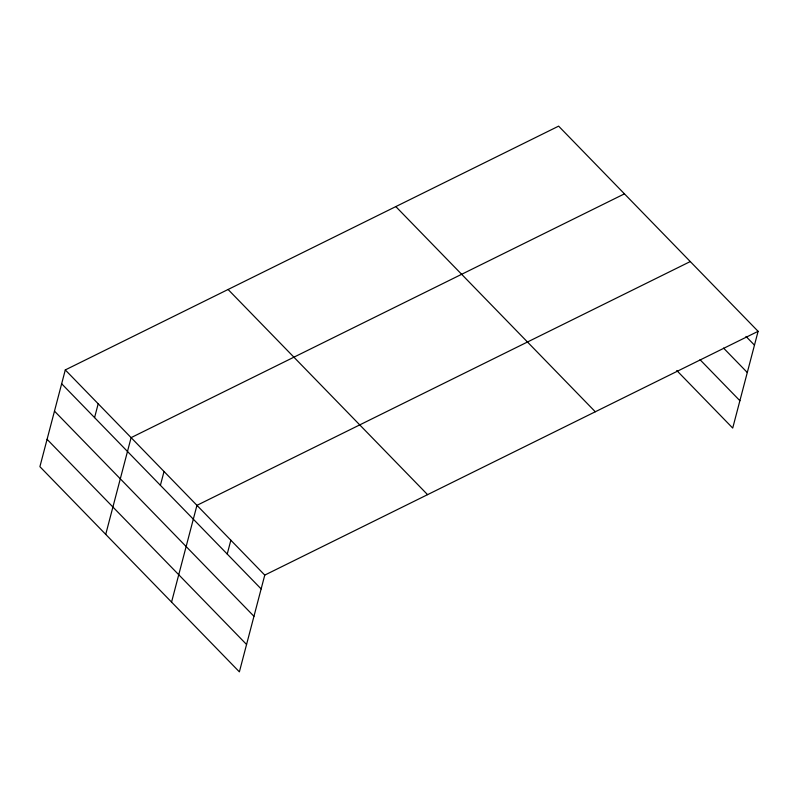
<?xml version="1.0" encoding="UTF-8"?>
<svg xmlns="http://www.w3.org/2000/svg" width="798" height="798" viewBox="0 0 798 798"><rect width="100%" height="100%" fill="white"/><g stroke="black" fill="none" stroke-linecap="round" stroke-linejoin="round"><path stroke-width="1.2" d="M65.286 369.933L39.9 466.68L239.38 671.856L264.766 575.099L758.1 331.32L558.62 126.144L65.286 369.933L264.766 575.099M94.573 417.613L98.194 403.778M105.725 534.391L131.111 437.633L624.445 193.854M160.398 485.314L164.029 471.488M171.56 602.091L196.946 505.343L690.28 261.554M227.231 554.041L230.851 540.216M758.1 331.32L732.714 428.067L676.764 370.521M745.99 336.427L754.469 345.145M723.557 348.098L747.297 372.506M700.045 359.718L739.896 400.706M395.818 206.592L595.298 411.768M228.088 289.484L427.568 494.65M61.655 383.758L261.136 588.924M54.473 411.12L253.964 616.295M47.082 439.319L246.562 644.485"/></g></svg>
